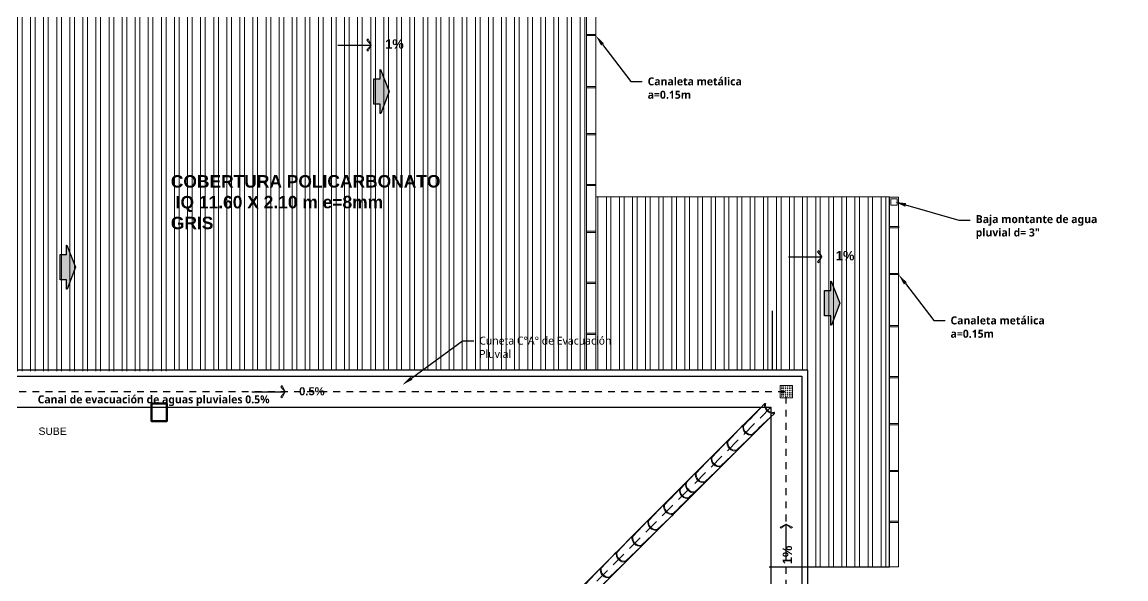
# Model space of a CAD drawing. Header units: metres. Extents: x 27 to 147, y -173 to 8.
# Drawn here: x 118.47 to 136.4, y -146.4 to -137.37 of the extents above; entities that cross this region are included whole.
import ezdxf
from ezdxf import colors
from ezdxf.entities.mleader import LeaderData, LeaderLine
from ezdxf.enums import TextEntityAlignment as Align
from ezdxf.math import Vec2, Vec3

# ---------------------------------------------------------------- set-up
doc = ezdxf.new("R2010")
doc.units = ezdxf.units.M
doc.linetypes.add('DASHED2', pattern=[0.375, 0.25, -0.125])
doc.linetypes.add('HIDDEN2', pattern=[0.1875, 0.125, -0.0625])
for name, color, linetype, lineweight in [('2D Drafting - General_Pen_No__46', 7, 'Continuous', 25), ('A-TRAZO', 7, 'Continuous', 5), ('COLUMNAS 50', 32, 'Continuous', 70), ('GRAFO 0 BLANCO', 7, 'Continuous', 0), ('grafo 2', 31, 'Continuous', 20), ('GRAFO 4', 7, 'Continuous', 30), ('GRAFO01', 7, 'Continuous', 0), ('I.S.-CANALETAS M', 160, 'Continuous', 15), ('Interior - Mobiliario', 7, 'Continuous', 5), ('letras sr', 7, 'Continuous', 5), ('linea0016', 144, 'HIDDEN2', 9), ('Lineas Referencia', 73, 'Continuous', 13), ('Mobiliario interno', 251, 'Continuous', 0), ('teja andina', 252, 'Continuous', 0), ('TEXTOS-SUBTITULO', 7, 'Continuous', 30)]:
    doc.layers.add(name, color=color, linetype=linetype, lineweight=lineweight)
for name, color, linetype, lineweight, true_color in [('Estructura – Carga_Pen_No__87', 7, 'Continuous', 20, 0x6a6a6a), ('Interior - Furniture _Pen_No__3', 7, 'Continuous', 18, 0xff6600), ('Interior - Mobiliario _Pluma_Nº__3', 7, 'Continuous', 18, 0xff6600), ('Mobiliario', 7, 'Continuous', 0, 0x7f7f7f), ('Structural - Combined_Pen_No__161', 7, 'Continuous', 13, 0x6a6a6a)]:
    doc.layers.add(name, color=color, linetype=linetype, lineweight=lineweight, true_color=true_color)
doc.layers.add('perimetroooo', color=3, linetype='Continuous')
doc.styles.add('Generales', font='trebuc.ttf', dxfattribs={"height": 0.1})
doc.styles.add('GENERATED_STYLE_2', font='arial.ttf')
doc.styles.add('Santa Rosa 1 50', font='trebuc.ttf')
doc.styles.add('TURBO_BASS', font='swisseb.ttf')

# ---------------------------------------------------------------- blocks, each defined once
blk = doc.blocks.new('Red 18')
at = {"layer": 'GRAFO 0 BLANCO', "linetype": 'Continuous'}
for p, q in [((0.05, 0.204), (0.046, 0.204)), ((0.046, 0.204), (0.046, 0.2)), ((0.046, 0.2), (0.046, 0.204)), ((0.046, 0.204), (0.05, 0.204)), ((0.046, 0.2), (0.05, 0.2)), ((0.05, 0.2), (0.046, 0.2)), ((0.05, 0.2), (0.05, 0.204)), ((0.05, 0.204), (0.05, 0.2)), ((0.079, 0.204), (0.071, 0.204)), ((0.071, 0.204), (0.071, 0.2)), ((0.071, 0.204), (0.079, 0.204)), ((0.071, 0.2), (0.071, 0.204)), ((0.071, 0.2), (0.079, 0.2)), ((0.079, 0.2), (0.071, 0.2)), ((0.079, 0.2), (0.079, 0.204)), ((0.079, 0.204), (0.079, 0.2)), ((0.113, 0.204), (0.104, 0.204)), ((0.104, 0.204), (0.104, 0.2)), ((0.104, 0.204), (0.113, 0.204)), ((0.104, 0.2), (0.104, 0.204)), ((0.104, 0.2), (0.113, 0.2)), ((0.113, 0.2), (0.104, 0.2)), ((0.113, 0.2), (0.113, 0.204)), ((0.113, 0.204), (0.113, 0.2)), ((0.146, 0.204), (0.138, 0.204)), ((0.138, 0.204), (0.138, 0.2)), ((0.138, 0.204), (0.146, 0.204)), ((0.138, 0.2), (0.138, 0.204)), ((0.138, 0.2), (0.146, 0.2)), ((0.146, 0.2), (0.138, 0.2)), ((0.146, 0.2), (0.146, 0.204)), ((0.146, 0.204), (0.146, 0.2)), ((0.179, 0.204), (0.171, 0.204)), ((0.171, 0.204), (0.171, 0.2)), ((0.171, 0.204), (0.179, 0.204)), ((0.171, 0.2), (0.171, 0.204)), ((0.171, 0.2), (0.179, 0.2)), ((0.179, 0.2), (0.171, 0.2)), ((0.179, 0.2), (0.179, 0.204)), ((0.179, 0.204), (0.179, 0.2)), ((0.204, 0.204), (0.2, 0.204)), ((0.2, 0.204), (0.2, 0.2)), ((0.2, 0.2), (0.2, 0.204)), ((0.2, 0.204), (0.204, 0.204)), ((0.2, 0.2), (0.204, 0.2)), ((0.204, 0.2), (0.2, 0.2)), ((0.204, 0.2), (0.204, 0.204)), ((0.204, 0.204), (0.204, 0.2)), ((0.05, 0.179), (0.046, 0.179)), ((0.046, 0.179), (0.046, 0.171)), ((0.046, 0.171), (0.046, 0.179)), ((0.046, 0.179), (0.05, 0.179)), ((0.046, 0.171), (0.05, 0.171)), ((0.05, 0.171), (0.046, 0.171)), ((0.05, 0.146), (0.046, 0.146)), ((0.046, 0.146), (0.046, 0.138)), ((0.046, 0.138), (0.046, 0.146)), ((0.046, 0.146), (0.05, 0.146)), ((0.046, 0.138), (0.05, 0.138)), ((0.05, 0.138), (0.046, 0.138)), ((0.05, 0.113), (0.046, 0.113)), ((0.046, 0.113), (0.046, 0.104)), ((0.046, 0.104), (0.046, 0.113)), ((0.046, 0.113), (0.05, 0.113)), ((0.046, 0.104), (0.05, 0.104)), ((0.05, 0.104), (0.046, 0.104)), ((0.05, 0.079), (0.046, 0.079)), ((0.046, 0.079), (0.046, 0.071)), ((0.046, 0.071), (0.046, 0.079)), ((0.046, 0.079), (0.05, 0.079)), ((0.046, 0.071), (0.05, 0.071)), ((0.05, 0.071), (0.046, 0.071)), ((0.05, 0.05), (0.046, 0.05)), ((0.046, 0.05), (0.046, 0.046)), ((0.046, 0.046), (0.046, 0.05)), ((0.046, 0.05), (0.05, 0.05)), ((0.046, 0.046), (0.05, 0.046)), ((0.05, 0.046), (0.046, 0.046)), ((0.05, 0.171), (0.05, 0.179)), ((0.05, 0.179), (0.05, 0.171)), ((0.05, 0.138), (0.05, 0.146)), ((0.05, 0.146), (0.05, 0.138)), ((0.05, 0.104), (0.05, 0.113)), ((0.05, 0.113), (0.05, 0.104)), ((0.05, 0.071), (0.05, 0.079)), ((0.05, 0.079), (0.05, 0.071)), ((0.05, 0.046), (0.05, 0.05)), ((0.05, 0.05), (0.05, 0.046)), ((0.079, 0.179), (0.071, 0.179)), ((0.071, 0.179), (0.071, 0.171)), ((0.071, 0.171), (0.071, 0.179)), ((0.071, 0.179), (0.079, 0.179)), ((0.071, 0.171), (0.079, 0.171)), ((0.079, 0.171), (0.071, 0.171)), ((0.079, 0.146), (0.071, 0.146)), ((0.071, 0.146), (0.071, 0.138)), ((0.071, 0.138), (0.071, 0.146)), ((0.071, 0.146), (0.079, 0.146)), ((0.071, 0.138), (0.079, 0.138)), ((0.079, 0.138), (0.071, 0.138)), ((0.079, 0.113), (0.071, 0.113)), ((0.071, 0.113), (0.071, 0.104)), ((0.071, 0.104), (0.071, 0.113)), ((0.071, 0.113), (0.079, 0.113)), ((0.071, 0.104), (0.079, 0.104)), ((0.079, 0.104), (0.071, 0.104)), ((0.079, 0.079), (0.071, 0.079)), ((0.071, 0.079), (0.071, 0.071)), ((0.071, 0.071), (0.071, 0.079)), ((0.071, 0.079), (0.079, 0.079)), ((0.071, 0.071), (0.079, 0.071)), ((0.079, 0.071), (0.071, 0.071)), ((0.079, 0.05), (0.071, 0.05)), ((0.071, 0.05), (0.071, 0.046)), ((0.071, 0.05), (0.079, 0.05)), ((0.071, 0.046), (0.071, 0.05)), ((0.071, 0.046), (0.079, 0.046)), ((0.079, 0.046), (0.071, 0.046)), ((0.079, 0.171), (0.079, 0.179)), ((0.079, 0.179), (0.079, 0.171)), ((0.079, 0.138), (0.079, 0.146)), ((0.079, 0.146), (0.079, 0.138)), ((0.079, 0.104), (0.079, 0.113)), ((0.079, 0.113), (0.079, 0.104)), ((0.079, 0.071), (0.079, 0.079)), ((0.079, 0.079), (0.079, 0.071)), ((0.079, 0.046), (0.079, 0.05)), ((0.079, 0.05), (0.079, 0.046)), ((0.113, 0.179), (0.104, 0.179)), ((0.104, 0.179), (0.104, 0.171)), ((0.104, 0.171), (0.104, 0.179)), ((0.104, 0.179), (0.113, 0.179)), ((0.104, 0.171), (0.113, 0.171)), ((0.113, 0.171), (0.104, 0.171)), ((0.113, 0.146), (0.104, 0.146)), ((0.104, 0.146), (0.104, 0.138)), ((0.104, 0.138), (0.104, 0.146)), ((0.104, 0.146), (0.113, 0.146)), ((0.104, 0.138), (0.113, 0.138)), ((0.113, 0.138), (0.104, 0.138)), ((0.113, 0.113), (0.104, 0.113)), ((0.104, 0.113), (0.104, 0.104)), ((0.104, 0.104), (0.104, 0.113)), ((0.104, 0.113), (0.113, 0.113)), ((0.104, 0.104), (0.113, 0.104)), ((0.113, 0.104), (0.104, 0.104)), ((0.113, 0.079), (0.104, 0.079)), ((0.104, 0.079), (0.104, 0.071)), ((0.104, 0.071), (0.104, 0.079)), ((0.104, 0.079), (0.113, 0.079)), ((0.104, 0.071), (0.113, 0.071)), ((0.113, 0.071), (0.104, 0.071)), ((0.113, 0.05), (0.104, 0.05)), ((0.104, 0.05), (0.104, 0.046)), ((0.104, 0.05), (0.113, 0.05)), ((0.104, 0.046), (0.104, 0.05)), ((0.104, 0.046), (0.113, 0.046)), ((0.113, 0.046), (0.104, 0.046)), ((0.113, 0.171), (0.113, 0.179)), ((0.113, 0.179), (0.113, 0.171)), ((0.113, 0.138), (0.113, 0.146)), ((0.113, 0.146), (0.113, 0.138)), ((0.113, 0.104), (0.113, 0.113)), ((0.113, 0.113), (0.113, 0.104)), ((0.113, 0.071), (0.113, 0.079)), ((0.113, 0.079), (0.113, 0.071)), ((0.113, 0.046), (0.113, 0.05)), ((0.113, 0.05), (0.113, 0.046)), ((0.146, 0.179), (0.138, 0.179)), ((0.138, 0.179), (0.138, 0.171)), ((0.138, 0.171), (0.138, 0.179)), ((0.138, 0.179), (0.146, 0.179)), ((0.138, 0.171), (0.146, 0.171)), ((0.146, 0.171), (0.138, 0.171)), ((0.146, 0.146), (0.138, 0.146)), ((0.138, 0.146), (0.138, 0.138)), ((0.138, 0.138), (0.138, 0.146)), ((0.138, 0.146), (0.146, 0.146)), ((0.138, 0.138), (0.146, 0.138)), ((0.146, 0.138), (0.138, 0.138)), ((0.146, 0.113), (0.138, 0.113)), ((0.138, 0.113), (0.138, 0.104)), ((0.138, 0.104), (0.138, 0.113)), ((0.138, 0.113), (0.146, 0.113)), ((0.138, 0.104), (0.146, 0.104)), ((0.146, 0.104), (0.138, 0.104)), ((0.146, 0.079), (0.138, 0.079)), ((0.138, 0.079), (0.138, 0.071)), ((0.138, 0.071), (0.138, 0.079)), ((0.138, 0.079), (0.146, 0.079)), ((0.138, 0.071), (0.146, 0.071)), ((0.146, 0.071), (0.138, 0.071)), ((0.146, 0.05), (0.138, 0.05)), ((0.138, 0.05), (0.138, 0.046)), ((0.138, 0.05), (0.146, 0.05)), ((0.138, 0.046), (0.138, 0.05)), ((0.138, 0.046), (0.146, 0.046)), ((0.146, 0.046), (0.138, 0.046)), ((0.146, 0.171), (0.146, 0.179)), ((0.146, 0.179), (0.146, 0.171)), ((0.146, 0.138), (0.146, 0.146)), ((0.146, 0.146), (0.146, 0.138)), ((0.146, 0.104), (0.146, 0.113)), ((0.146, 0.113), (0.146, 0.104)), ((0.146, 0.071), (0.146, 0.079)), ((0.146, 0.079), (0.146, 0.071)), ((0.146, 0.046), (0.146, 0.05)), ((0.146, 0.05), (0.146, 0.046)), ((0.179, 0.179), (0.171, 0.179)), ((0.171, 0.179), (0.171, 0.171)), ((0.171, 0.171), (0.171, 0.179)), ((0.171, 0.179), (0.179, 0.179)), ((0.171, 0.171), (0.179, 0.171)), ((0.179, 0.171), (0.171, 0.171)), ((0.179, 0.146), (0.171, 0.146)), ((0.171, 0.146), (0.171, 0.138)), ((0.171, 0.138), (0.171, 0.146)), ((0.171, 0.146), (0.179, 0.146)), ((0.171, 0.138), (0.179, 0.138)), ((0.179, 0.138), (0.171, 0.138)), ((0.179, 0.113), (0.171, 0.113)), ((0.171, 0.113), (0.171, 0.104)), ((0.171, 0.104), (0.171, 0.113)), ((0.171, 0.113), (0.179, 0.113)), ((0.171, 0.104), (0.179, 0.104)), ((0.179, 0.104), (0.171, 0.104)), ((0.179, 0.079), (0.171, 0.079)), ((0.171, 0.079), (0.171, 0.071)), ((0.171, 0.071), (0.171, 0.079)), ((0.171, 0.079), (0.179, 0.079)), ((0.171, 0.071), (0.179, 0.071)), ((0.179, 0.071), (0.171, 0.071)), ((0.179, 0.05), (0.171, 0.05)), ((0.171, 0.05), (0.171, 0.046)), ((0.171, 0.05), (0.179, 0.05)), ((0.171, 0.046), (0.171, 0.05)), ((0.171, 0.046), (0.179, 0.046)), ((0.179, 0.046), (0.171, 0.046)), ((0.179, 0.171), (0.179, 0.179)), ((0.179, 0.179), (0.179, 0.171)), ((0.179, 0.138), (0.179, 0.146)), ((0.179, 0.146), (0.179, 0.138)), ((0.179, 0.104), (0.179, 0.113)), ((0.179, 0.113), (0.179, 0.104)), ((0.179, 0.071), (0.179, 0.079)), ((0.179, 0.079), (0.179, 0.071)), ((0.179, 0.046), (0.179, 0.05)), ((0.179, 0.05), (0.179, 0.046)), ((0.204, 0.179), (0.2, 0.179)), ((0.2, 0.179), (0.2, 0.171)), ((0.2, 0.171), (0.2, 0.179)), ((0.2, 0.179), (0.204, 0.179)), ((0.2, 0.171), (0.204, 0.171)), ((0.204, 0.171), (0.2, 0.171)), ((0.204, 0.146), (0.2, 0.146)), ((0.2, 0.146), (0.2, 0.138)), ((0.2, 0.138), (0.2, 0.146)), ((0.2, 0.146), (0.204, 0.146)), ((0.2, 0.138), (0.204, 0.138)), ((0.204, 0.138), (0.2, 0.138)), ((0.204, 0.113), (0.2, 0.113)), ((0.2, 0.113), (0.2, 0.104)), ((0.2, 0.104), (0.2, 0.113)), ((0.2, 0.113), (0.204, 0.113)), ((0.2, 0.104), (0.204, 0.104)), ((0.204, 0.104), (0.2, 0.104)), ((0.204, 0.079), (0.2, 0.079)), ((0.2, 0.079), (0.2, 0.071)), ((0.2, 0.071), (0.2, 0.079)), ((0.2, 0.079), (0.204, 0.079)), ((0.2, 0.071), (0.204, 0.071)), ((0.204, 0.071), (0.2, 0.071)), ((0.204, 0.05), (0.2, 0.05)), ((0.2, 0.05), (0.2, 0.046)), ((0.2, 0.046), (0.2, 0.05)), ((0.2, 0.05), (0.204, 0.05)), ((0.2, 0.046), (0.204, 0.046)), ((0.204, 0.046), (0.2, 0.046)), ((0.204, 0.171), (0.204, 0.179)), ((0.204, 0.179), (0.204, 0.171)), ((0.204, 0.138), (0.204, 0.146)), ((0.204, 0.146), (0.204, 0.138)), ((0.204, 0.104), (0.204, 0.113)), ((0.204, 0.113), (0.204, 0.104)), ((0.204, 0.071), (0.204, 0.079)), ((0.204, 0.079), (0.204, 0.071)), ((0.204, 0.046), (0.204, 0.05)), ((0.204, 0.05), (0.204, 0.046))]:
    blk.add_line(p, q, dxfattribs=at)
at = {"layer": 'GRAFO01'}
blk.add_lwpolyline([(0.025, 0.025), (0.225, 0.025), (0.225, 0.225), (0.025, 0.225)], close=True, dxfattribs=at)
at = {"layer": 'Interior - Mobiliario _Pluma_Nº__3', "linetype": 'Continuous'}
for p, q in [((0.225, 0.225), (0.025, 0.225)), ((0.025, 0.225), (0.025, 0.025)), ((0.225, 0.025), (0.225, 0.225)), ((0.025, 0.025), (0.225, 0.025))]:
    blk.add_line(p, q, dxfattribs=at)
blk = doc.blocks.new('FLECHA')
at = {"layer": 'grafo 2', "ltscale": 0.05}
for p, q in [((674350.407, 8489809.493, -2.952), (674350.357, 8489809.393, -2.952)), ((674350.407, 8489809.493, -2.952), (674350.426, 8489809.474, -2.952)), ((674350.426, 8489809.474, -2.952), (674350.357, 8489809.393, -2.952)), ((674350.426, 8489809.312, -2.952), (674350.357, 8489809.393, -2.952)), ((674350.407, 8489809.293, -2.952), (674350.426, 8489809.312, -2.952))]:
    blk.add_line(p, q, dxfattribs=at)
at = {"layer": 'grafo 2', "lineweight": 25}
blk.add_line((674350.899, 8489809.393, -2.952), (674350.357, 8489809.393, -2.952), dxfattribs=at)
at = {"layer": 'grafo 2'}
blk.add_line((674350.357, 8489809.393, -2.952), (674350.407, 8489809.293, -2.952), dxfattribs=at)

msp = doc.modelspace()

# ---------------------------------------------------------------- hatches: boundary and pattern name
at = {"layer": 'Interior - Furniture _Pen_No__3', "true_color": 0x939598}
h = msp.add_hatch(color=252, dxfattribs=at)
h.dxf.hatch_style = 1
h.paths.add_polyline_path([(124.185, -138.699), (124.288, -138.699), (124.288, -138.85), (124.298, -138.85), (124.433, -138.494), (124.296, -138.138), (124.286, -138.138), (124.287, -138.289), (124.184, -138.29)])
h = msp.add_hatch(color=252, dxfattribs=at)
h.dxf.hatch_style = 1
h.paths.add_polyline_path([(119.091, -141.548), (119.193, -141.548), (119.194, -141.699), (119.203, -141.699), (119.339, -141.343), (119.202, -140.987), (119.192, -140.987), (119.192, -141.138), (119.09, -141.138)])
h = msp.add_hatch(color=252, dxfattribs=at)
h.dxf.hatch_style = 1
h.paths.add_polyline_path([(131.505, -142.133), (131.607, -142.133), (131.607, -142.284), (131.617, -142.284), (131.753, -141.928), (131.616, -141.572), (131.606, -141.572), (131.606, -141.723), (131.504, -141.724)])
at = {"layer": 'Mobiliario interno'}
h = msp.add_hatch(dxfattribs=at)
h.set_pattern_fill('STEEL', color=256, scale=1.7, angle=45)
h.set_pattern_definition([(90, (285.49793, 195.4836), (-0.2125, 0), []), (90, (285.4228, 195.55874), (-0.2125, 0), [])])
h.paths.add_polyline_path([(117.219, -136.257), (127.64, -136.257), (127.639, -136.332), (127.64, -143.015), (120.824, -143.015), (120.824, -143.034), (117.139, -143.034), (117.14, -136.257)])
h = msp.add_hatch(dxfattribs=at)
h.set_pattern_fill('STEEL', color=256, scale=1.7, angle=45)
h.set_pattern_definition([(90, (287.6245, 187.68136), (-0.2125, 0), []), (90, (287.54938, 187.7565), (-0.2125, 0), [])])
h.paths.add_polyline_path([(132.557, -140.208), (127.79, -140.205), (127.789, -140.205), (127.79, -143.015), (131.235, -143.015), (131.235, -146.207), (132.637, -146.207), (132.637, -140.208)])
h = msp.add_hatch(dxfattribs=at)
h.set_pattern_fill('STEEL', color=256, scale=1.7, angle=45)
h.set_pattern_definition([(90, (332.46249, 156.90318), (-0.2125, 0), []), (90, (332.38736, 156.97831), (-0.2125, 0), [])])
h.paths.add_polyline_path([(130.657, -143.015), (131.334, -143.015), (131.334, -142.054), (130.657, -142.054)])

# ---------------------------------------------------------------- linework, layer by layer
at = {"layer": 'A-TRAZO', "color": 18, "lineweight": 30, "true_color": 0x000000}
msp.add_line((130.657, -142.054), (130.657, -143.015), dxfattribs=at)
at = {"layer": 'A-TRAZO', "color": 31, "lineweight": 30, "true_color": 0xfecc66}
msp.add_lwpolyline([(130.607, -146.207), (132.559, -146.207), (132.559, -140.207), (127.789, -140.205), (127.789, -140.205)], dxfattribs=at)
at = {"layer": 'COLUMNAS 50', "linetype": 'Continuous'}
msp.add_lwpolyline([(120.824, -143.558), (120.574, -143.558), (120.574, -143.842), (120.824, -143.842), (120.824, -143.558)], close=True, dxfattribs=at)
msp.add_lwpolyline([(120.824, -143.558), (120.574, -143.558), (120.574, -143.842), (120.824, -143.842), (120.824, -143.558)], close=True, dxfattribs=at)
at = {"layer": 'Estructura – Carga_Pen_No__87', "linetype": 'DASHED2', "flags": 128}
msp.add_lwpolyline([(130.635, -143.615), (126.135, -148.111), (130.635, -152.607)], dxfattribs=at)
at = {"layer": 'GRAFO 4', "linetype": 'Continuous'}
for p, q in [((131.235, -143.015), (90.093, -143.015)), ((131.235, -153.307), (131.235, -143.015)), ((90.193, -143.115), (131.135, -143.115)), ((131.135, -143.115), (131.135, -153.207))]:
    msp.add_line(p, q, dxfattribs=at)
at = {"layer": 'GRAFO 4', "linetype": 'Continuous', "flags": 128}
for points in [[(124.286, -138.138), (124.296, -138.138), (124.433, -138.494), (124.298, -138.85), (124.288, -138.85), (124.288, -138.699), (124.185, -138.699), (124.184, -138.29), (124.287, -138.289)], [(119.192, -140.987), (119.202, -140.987), (119.339, -141.343), (119.203, -141.699), (119.194, -141.699), (119.193, -141.548), (119.091, -141.548), (119.09, -141.138), (119.192, -141.138)], [(131.606, -141.573), (131.616, -141.573), (131.754, -141.929), (131.618, -142.285), (131.608, -142.285), (131.608, -142.134), (131.505, -142.134), (131.504, -141.725), (131.607, -141.725)]]:
    msp.add_lwpolyline(points, close=True, dxfattribs=at)
at = {"layer": 'I.S.-CANALETAS M'}
for points in [[(127.64, -143.015), (127.79, -143.015), (127.79, -136.328), (127.64, -136.328)], [(127.791, -137.586), (127.641, -137.586), (127.641, -137.566), (127.791, -137.566)], [(127.79, -138.433), (127.64, -138.433), (127.64, -138.413), (127.79, -138.413)], [(127.79, -139.194), (127.64, -139.194), (127.64, -139.174), (127.79, -139.174)], [(127.789, -140.021), (127.639, -140.021), (127.639, -140.001), (127.789, -140.001)], [(127.79, -140.021), (127.64, -140.021), (127.64, -140.001), (127.79, -140.001)], [(132.559, -146.207), (132.709, -146.207), (132.709, -140.207), (132.559, -140.207)], [(132.583, -140.236), (132.683, -140.236), (132.683, -140.336), (132.583, -140.336)], [(132.71, -140.704), (132.56, -140.704), (132.56, -140.684), (132.71, -140.684)], [(127.79, -140.782), (127.64, -140.782), (127.64, -140.762), (127.79, -140.762)], [(132.71, -141.465), (132.56, -141.465), (132.56, -141.445), (132.71, -141.445)], [(127.789, -141.609), (127.639, -141.609), (127.639, -141.589), (127.789, -141.589)], [(127.79, -141.609), (127.64, -141.609), (127.64, -141.589), (127.79, -141.589)], [(132.709, -142.312), (132.559, -142.312), (132.559, -142.292), (132.709, -142.292)], [(127.789, -142.437), (127.639, -142.437), (127.639, -142.417), (127.789, -142.417)], [(132.709, -143.139), (132.559, -143.139), (132.559, -143.119), (132.709, -143.119)], [(132.709, -143.9), (132.559, -143.9), (132.559, -143.88), (132.709, -143.88)], [(132.709, -143.9), (132.559, -143.9), (132.559, -143.88), (132.709, -143.88)], [(132.709, -144.661), (132.559, -144.661), (132.559, -144.641), (132.709, -144.641)], [(132.708, -145.488), (132.558, -145.488), (132.558, -145.468), (132.708, -145.468)]]:
    msp.add_lwpolyline(points, close=True, dxfattribs=at)
at = {"layer": 'linea0016', "linetype": 'HIDDEN2', "lineweight": 30, "ltscale": 0.9, "flags": 128}
msp.add_lwpolyline([(130.885, -152.907), (130.885, -143.365), (90.443, -143.365), (90.443, -152.907)], close=True, dxfattribs=at)
at = {"layer": 'Mobiliario', "linetype": 'Continuous', "elevation": 0.5}
msp.add_lwpolyline([(120.727, -141.754), (120.727, -141.756)], dxfattribs=at)
at = {"layer": 'perimetroooo', "color": 252}
msp.add_lwpolyline([(90.693, -143.615), (130.635, -143.615), (130.635, -152.607), (90.693, -152.607)], close=True, dxfattribs=at)
at = {"layer": 'teja andina'}
for p, q in [((130.292, -143.817), (130.536, -143.557)), ((130.536, -143.557), (130.55, -143.56)), ((130.195, -143.913), (130.439, -143.653)), ((130.431, -143.959), (130.691, -143.716)), ((130.691, -143.716), (130.688, -143.702)), ((129.938, -144.17), (130.181, -143.91)), ((130.181, -143.91), (130.195, -143.913)), ((130.334, -144.055), (130.594, -143.811)), ((130.076, -144.312), (130.336, -144.069)), ((130.336, -144.069), (130.334, -144.055)), ((129.68, -144.427), (129.924, -144.167)), ((129.924, -144.167), (129.938, -144.17)), ((129.924, -144.167), (129.938, -144.17)), ((130.079, -144.326), (130.076, -144.312)), ((130.079, -144.326), (130.076, -144.312)), ((129.423, -144.685), (129.667, -144.425)), ((129.667, -144.425), (129.68, -144.427)), ((129.819, -144.57), (130.079, -144.326)), ((129.819, -144.57), (130.079, -144.326)), ((129.562, -144.827), (129.822, -144.583)), ((129.822, -144.583), (129.819, -144.57)), ((129.822, -144.583), (129.819, -144.57)), ((129.006, -145.104), (129.249, -144.844)), ((129.166, -144.942), (129.409, -144.682)), ((129.249, -144.844), (129.263, -144.847)), ((129.304, -145.084), (129.564, -144.841)), ((129.409, -144.682), (129.423, -144.685)), ((129.564, -144.841), (129.562, -144.827)), ((128.908, -145.199), (129.152, -144.939)), ((128.908, -145.199), (129.152, -144.939)), ((129.145, -145.246), (129.404, -145.003)), ((129.152, -144.939), (129.166, -144.942)), ((129.404, -145.003), (129.402, -144.989)), ((128.651, -145.457), (128.895, -145.197)), ((128.895, -145.197), (128.908, -145.199)), ((129.047, -145.342), (129.307, -145.098)), ((129.047, -145.342), (129.307, -145.098)), ((129.307, -145.098), (129.304, -145.084)), ((128.79, -145.599), (129.05, -145.355)), ((129.05, -145.355), (129.047, -145.342)), ((128.394, -145.714), (128.637, -145.454)), ((128.637, -145.454), (128.651, -145.457)), ((128.637, -145.454), (128.651, -145.457)), ((128.136, -145.971), (128.38, -145.711)), ((128.38, -145.711), (128.394, -145.714)), ((128.533, -145.856), (128.792, -145.613)), ((128.533, -145.856), (128.792, -145.613)), ((128.792, -145.613), (128.79, -145.599)), ((128.792, -145.613), (128.79, -145.599)), ((128.275, -146.114), (128.535, -145.87)), ((128.535, -145.87), (128.533, -145.856)), ((128.535, -145.87), (128.533, -145.856)), ((127.879, -146.229), (128.123, -145.969)), ((128.123, -145.969), (128.136, -145.971)), ((127.622, -146.486), (127.865, -146.226)), ((127.865, -146.226), (127.879, -146.229)), ((128.018, -146.371), (128.278, -146.127)), ((128.278, -146.127), (128.275, -146.114)), ((127.761, -146.628), (128.02, -146.385)), ((128.02, -146.385), (128.018, -146.371))]:
    msp.add_line(p, q, dxfattribs=at)
for points in [[(130.479, -143.615), (126.089, -148.001), (95.238, -148.001), (90.849, -143.615)], [(130.635, -143.771), (126.29, -148.111), (130.635, -152.452)]]:
    msp.add_lwpolyline(points, close=True, dxfattribs=at)
for centre, radius in [((130.667, -143.584), 0.134), ((130.667, -143.584), 0.12), ((130.312, -143.937), 0.134), ((130.312, -143.937), 0.12), ((130.055, -144.195), 0.134), ((130.055, -144.195), 0.134), ((130.055, -144.195), 0.12), ((130.055, -144.195), 0.12), ((129.797, -144.452), 0.134), ((129.797, -144.452), 0.12), ((129.38, -144.871), 0.134), ((129.38, -144.871), 0.12), ((129.54, -144.709), 0.134), ((129.54, -144.709), 0.12), ((129.283, -144.967), 0.134), ((129.283, -144.967), 0.12), ((129.026, -145.224), 0.134), ((129.026, -145.224), 0.12), ((129.026, -145.224), 0.12), ((128.768, -145.481), 0.134), ((128.768, -145.481), 0.134), ((128.768, -145.481), 0.12), ((128.768, -145.481), 0.12), ((128.511, -145.739), 0.134), ((128.511, -145.739), 0.12), ((128.254, -145.996), 0.134), ((128.254, -145.996), 0.12), ((127.996, -146.253), 0.134), ((127.996, -146.253), 0.12)]:
    msp.add_arc(centre, radius, 168.2121, 280.3953, dxfattribs=at)
for p in [(130.55, -143.56), (130.688, -143.702), (129.938, -144.17), (130.076, -144.312), (129.263, -144.847), (129.402, -144.989), (128.651, -145.457), (128.79, -145.599)]:
    msp.add_point(p, dxfattribs=at)

# ---------------------------------------------------------------- block references
at = {"layer": 'Interior - Mobiliario', "color": 104, "linetype": 'Continuous', "lineweight": 20, "true_color": 0x029e21, "rotation": 90.00000000000001}
msp.add_blockref('Red 18', (131.01, -143.49), dxfattribs=at)
at = {"layer": 'Lineas Referencia', "xscale": -1}
for p in [(674474.5, -8489947.133, 2.952), (674481.819, -8489950.567, 2.952), (674473.103, -8489952.758, 2.952)]:
    msp.add_blockref('FLECHA', p, dxfattribs=at)
at = {"layer": 'Lineas Referencia', "rotation": 270}
msp.add_blockref('FLECHA', (-8489678.508, 674204.844, 2.952), dxfattribs=at)

# ---------------------------------------------------------------- texts
at = {"layer": '2D Drafting - General_Pen_No__46', "attachment_point": 7, "style": 'GENERATED_STYLE_2'}
for s, insert, char_height in [('{\\fSansSerif|b1|i0|c2|p2;1%}', (124.369, -137.8), 0.15), ('{\\fSansSerif|b1|i0|c2|p2;1%}', (131.688, -141.234), 0.15), ('{\\fTrebuchet MS|b1|i0|c0|p34;Canal de evacuación de aguas pluviales 0.5%}', (118.726, -143.598), 0.13), ('{\\fSansSerif|b1|i0|c2|p2;0.5%}', (122.972, -143.425), 0.13)]:
    msp.add_mtext(s, dxfattribs=dict(at, insert=insert, char_height=char_height))
at = {"layer": '2D Drafting - General_Pen_No__46', "insert": (130.978, -146.224), "char_height": 0.15, "attachment_point": 7, "rotation": 90, "style": 'GENERATED_STYLE_2'}
msp.add_mtext('{\\fSansSerif|b1|i0|c2|p2; 1%}', dxfattribs=at)
at = {"layer": 'Structural - Combined_Pen_No__161', "color": 7, "style": 'GENERATED_STYLE_2'}
msp.add_attdef('SUBE', text='  9 x 0.17 = 1.53', height=0.12, rotation=0, dxfattribs=at).set_placement((118.74, -144.006), align=Align.MIDDLE_LEFT)
msp.add_attdef('SUBE', text='  9 x 0.17 = 1.53', height=0.12, rotation=0, dxfattribs=at).set_placement((118.74, -144.006), align=Align.MIDDLE_LEFT)
at = {"layer": 'TEXTOS-SUBTITULO', "insert": (120.888, -139.851), "char_height": 0.20229, "attachment_point": 1, "rotation": 0.0329, "style": 'TURBO_BASS'}
msp.add_mtext('{\\fSwis721 LtEx BT|b1|i0|c0|p34;COBERTURA POLICARBONATO\\P IQ 11.60 X 2.10 m e=8mm\\PGRIS}', dxfattribs=at)

# ---------------------------------------------------------------- leaders
at = {"layer": 'letras sr'}
ml = msp.add_multileader_mtext('Standard', dxfattribs=at)
ml.set_content('{\\fTrebuchet MS|b1|i0|c0|p34;Canaleta metálica\\Pa=0.15m}', color=256, style='Generales')
ml.set_leader_properties()
ml.build(insert=Vec2(0, 0))
ml.multileader.update_dxf_attribs({"text_right_attachment_type": 6, "dogleg_length": 0.183, "arrow_head_size": 0.18})
ctx = ml.context
ctx.base_point, ctx.char_height, ctx.arrow_head_size, ctx.landing_gap_size, ctx.plane_origin = Vec3(128.543, -138.331), 0.13, 0.18, 0.09, Vec3(130.534, -136.852)
ctx.right_attachment = 6
notes = []
notes.append((ctx, [(1, (1, 1, 0), (128.361, -138.331), (1, 0), 0.183, [(0, [(127.79, -137.586)], 0, [])])]))
ctx.mtext.insert, ctx.mtext.width, ctx.mtext.defined_height, ctx.mtext.flow_direction = Vec3(128.633, -138.264), 1.6912, 0.527, 5
ml = msp.add_multileader_mtext('Standard', dxfattribs=at)
ml.set_content('{\\fTrebuchet MS|b1|i0|c0|p34;Baja montante de agua pluvial d= 3"}', color=256, style='Generales')
ml.set_leader_properties()
ml.build(insert=Vec2(0, 0))
ml.multileader.update_dxf_attribs({"text_right_attachment_type": 6, "dogleg_length": 0.183, "arrow_head_size": 0.18})
ctx = ml.context
ctx.base_point, ctx.char_height, ctx.arrow_head_size, ctx.landing_gap_size, ctx.plane_origin = Vec3(133.871, -140.582, 0.001), 0.13, 0.18, 0.09, Vec3(135.394, -139.552, 0.001)
ctx.right_attachment = 6
notes.append((ctx, [(1, (1, 1, 0), (133.688, -140.582, 0.001), (1, 0), 0.183, [(0, [(132.65, -140.285, 0.001)], 0, [])])]))
ctx.mtext.insert, ctx.mtext.width, ctx.mtext.defined_height, ctx.mtext.flow_direction = Vec3(133.961, -140.499, 0.001), 2.43984, 1.207, 5
ml = msp.add_multileader_mtext('Standard', dxfattribs=at)
ml.set_content('{\\fTrebuchet MS|b1|i0|c0|p34;Canaleta metálica\\Pa=0.15m}', color=256, style='Generales')
ml.set_leader_properties()
ml.build(insert=Vec2(0, 0))
ml.multileader.update_dxf_attribs({"text_right_attachment_type": 6, "dogleg_length": 0.183, "arrow_head_size": 0.18})
ctx = ml.context
ctx.base_point, ctx.char_height, ctx.arrow_head_size, ctx.landing_gap_size, ctx.plane_origin = Vec3(133.462, -142.21), 0.13, 0.18, 0.09, Vec3(135.453, -140.732)
ctx.right_attachment = 6
notes.append((ctx, [(1, (1, 1, 0), (133.28, -142.21), (1, 0), 0.183, [(0, [(132.709, -141.465)], 0, [])])]))
ctx.mtext.insert, ctx.mtext.width, ctx.mtext.defined_height, ctx.mtext.flow_direction = Vec3(133.552, -142.143), 1.6912, 0.527, 5
ml = msp.add_multileader_mtext('Standard', dxfattribs=at)
ml.set_content('Cuneta C°A° de Evacuación Pluvial', color=256, style='Santa Rosa 1 50')
ml.set_leader_properties()
ml.build(insert=Vec2(0, 0))
ml.multileader.update_dxf_attribs({"text_right_attachment_type": 6, "dogleg_length": 0.36, "arrow_head_size": 0.18})
ctx = ml.context
ctx.base_point, ctx.char_height, ctx.arrow_head_size, ctx.landing_gap_size, ctx.plane_origin = Vec3(125.807, -142.537), 0.13, 0.18, 0.09, Vec3(124.992, -142.24)
ctx.right_attachment = 6
notes.append((ctx, [(0, (1, 1, 0), (125.625, -142.537), (1, 0), 0.183, [(0, [(124.651, -143.254)], 0, [])])]))
ctx.mtext.insert, ctx.mtext.width, ctx.mtext.flow_direction = Vec3(125.897, -142.471), 2.14874, 5
for ctx, leaders in notes:
    for number, flags, end, landing, length, lines in leaders:
        leader = LeaderData()
        leader.index, (leader.has_last_leader_line, leader.has_dogleg_vector, leader.attachment_direction) = number, flags
        leader.last_leader_point, leader.dogleg_vector, leader.dogleg_length = Vec3(end), Vec3(landing), length
        for number, points, colour, breaks in lines:
            line = LeaderLine()
            line.index, line.vertices, line.color, line.breaks = number, Vec3.list(points), colors.encode_raw_color(colour), breaks
            leader.lines.append(line)
        ctx.leaders.append(leader)

doc.saveas('drawing.dxf')
